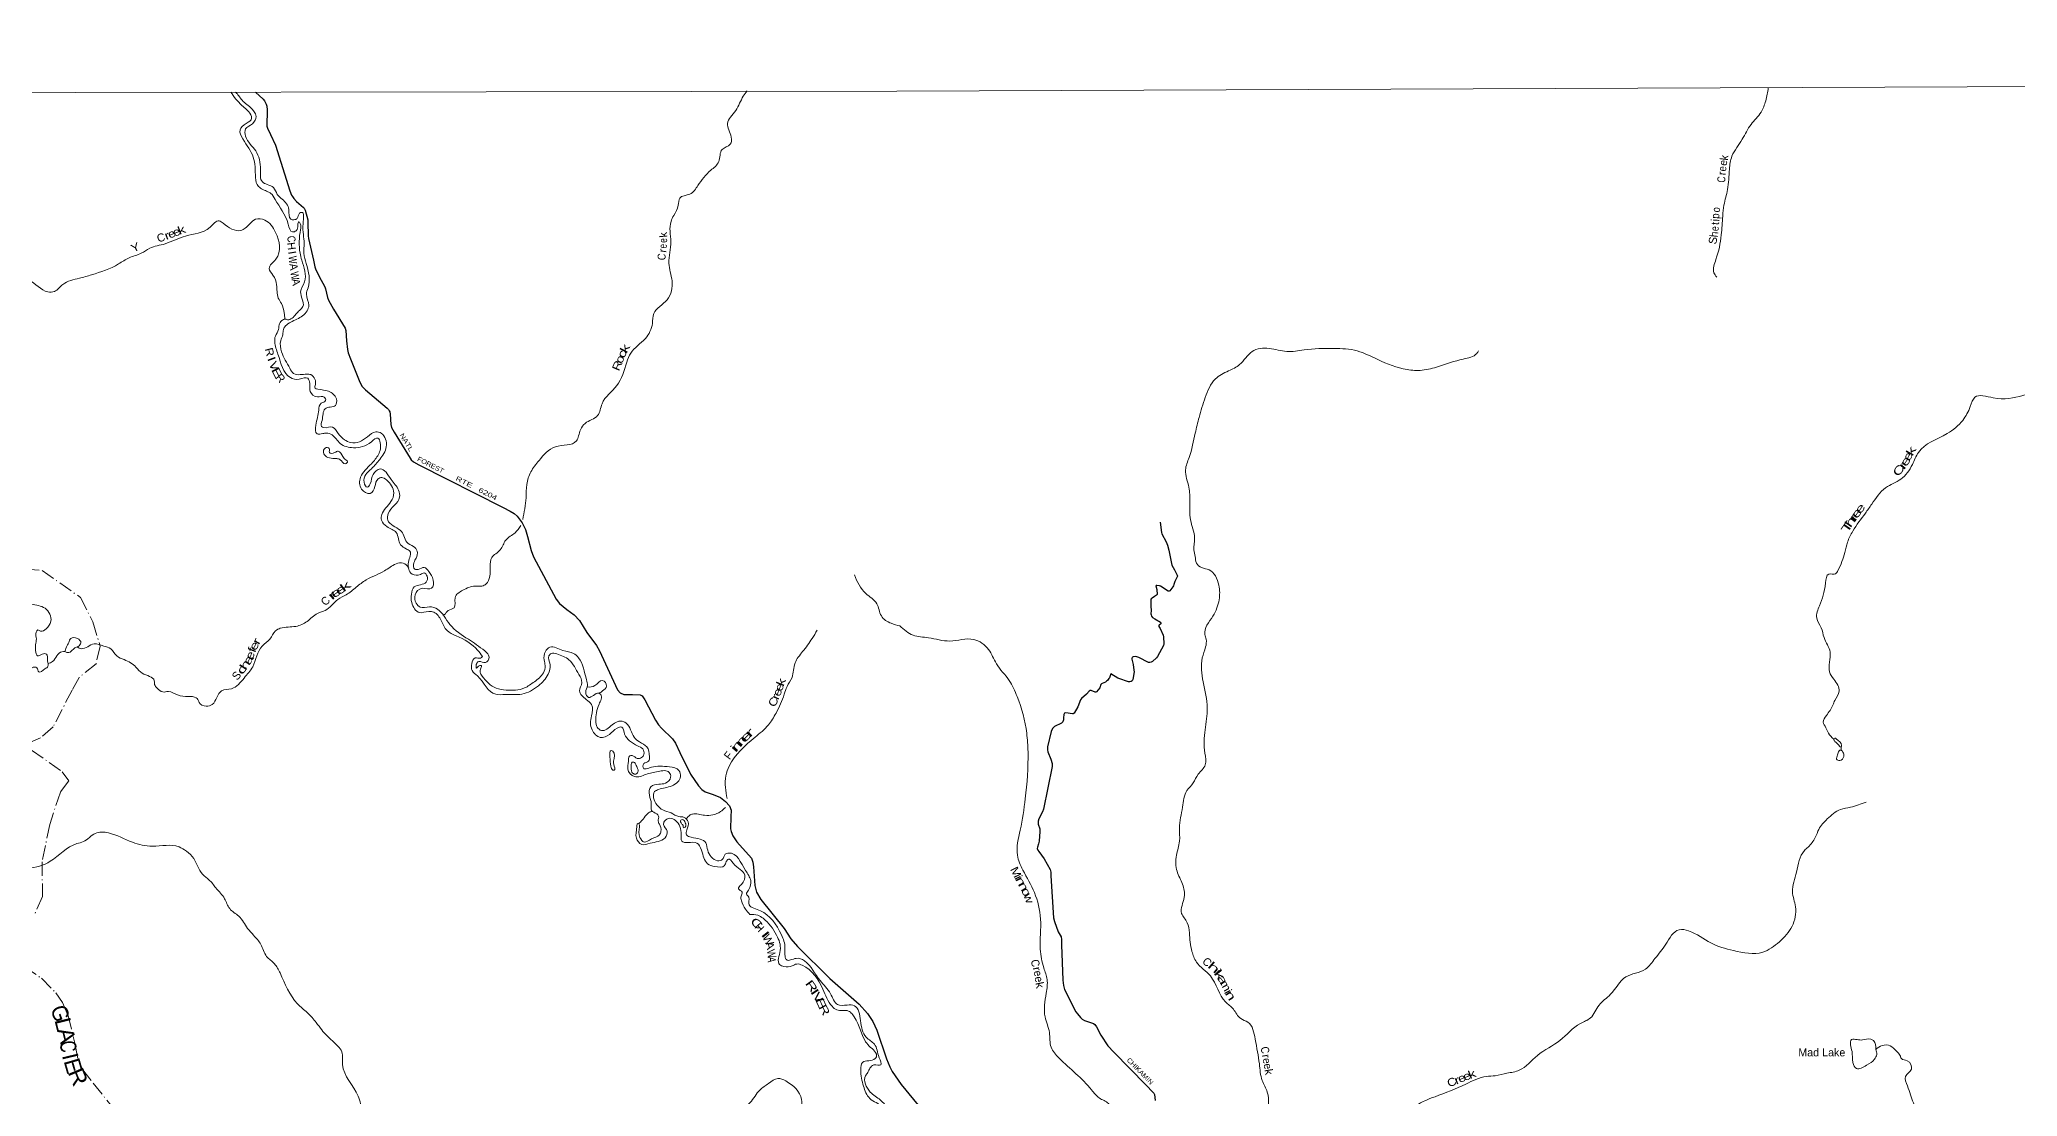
# Model space of a CAD drawing. Header units: feet. Extents: x -3 to 248627, y 0 to 184934.
# Drawn here: x 40191 to 89617, y 158527 to 184934 of the extents above; entities that cross this region are included whole.
import ezdxf
from ezdxf.enums import TextEntityAlignment as Align

# ---------------------------------------------------------------- set-up
doc = ezdxf.new("R2010")
doc.units = ezdxf.units.FT
doc.header["$LTSCALE"] = 70
doc.linetypes.add('DOT_DASHED', pattern=[7.7, 5, -1.2, 0.3, -1.2])
for name, color, linetype, lineweight in [('29', 7, 'Continuous', 25), ('30', 7, 'Continuous', 35), ('39', 7, 'Continuous', 13), ('4', 7, 'Continuous', 13), ('44', 7, 'DOT_DASHED', 13)]:
    doc.layers.add(name, color=color, linetype=linetype, lineweight=lineweight)
doc.layers.add('41', color=7, linetype='Continuous')

msp = doc.modelspace()

# ---------------------------------------------------------------- linework, layer by layer
at = {"layer": '29'}
for points in [[(45587.93, 183623.47), (45778.26, 183446.9), (45813.76, 183401.06), (45856.22, 183316.42), (45869.67, 183269.35), (45881.27, 183178.4), (45872.35, 182766.29), (45886.19, 182716.09), (45961.3, 182559.83), (46083.16, 182295.34), (46444.93, 181154.1), (46488, 181049.97), (46509.51, 181012.31), (46544.46, 180961.2), (46608.86, 180889.92), (46786.09, 180740.41), (46802.55, 180721.77), (46826.74, 180673.35), (46891.27, 180428.54), (46898.62, 180367.31), (46899.34, 180029.05), (46909.2, 179959.31), (47038.79, 179423.51), (47071.4, 179252.94), (47088.23, 179206.76), (47181.61, 179012.43), (47317.47, 178752.07), (47340.24, 178702.8), (47385.25, 178487.2), (47412.83, 178420.34), (47535.32, 178196.78), (47826.85, 177719.55), (47845.18, 177662.26), (47864.83, 177405.09), (47886.24, 177188.14), (47899.44, 177107.54), (47959.81, 176957.49), (48191.87, 176372.15), (48251.63, 176268.21), (48275.82, 176238.61), (48333.27, 176186.21), (48877.06, 175723.69), (48910.29, 175689.82), (48929.11, 175657.54), (48942.55, 175630.64), (48952.12, 175573.46), (48969.76, 175318.29), (48988.26, 175244.6), (49049.09, 175127.88), (49447.98, 174473.87), (49478.14, 174435.39), (49534.01, 174385.09), (49671.25, 174308.1), (51777.52, 173241.72)], [(51777.52, 173241.72), (51950.19, 173154.3), (52047.67, 173088.44), (52128.32, 173023.87), (52252.56, 172854.91), (52338.02, 172690.29), (52384.91, 172516.13), (52473.25, 172166.98), (52531.58, 172009.68), (53101.53, 170949.76), (53186.75, 170841.28), (53365.96, 170695.8), (53553.12, 170558.43), (53682.22, 170419.8), (53870.41, 170118.43), (54106.99, 169795.68), (54185.8, 169660.33), (54636.67, 168684.55), (54698.44, 168614.71), (54789.62, 168573.06), (55010.02, 168566.58), (55196.37, 168557.85), (55246.87, 168534), (55313.3, 168440.08), (55580.95, 167929.37), (55660.89, 167810.34), (55736.49, 167725.43), (56005, 167466), (56083.41, 167349.97), (56193.04, 167119.58), (56458.85, 166582.73), (56660.97, 166285.02), (56741.63, 166193.55), (56822.21, 166141.04), (57023, 166068.09), (57209.41, 165994.48), (57332.58, 165895.39), (57435.24, 165784.65), (57470.15, 165681.28), (57467.21, 165512.4), (57455.08, 165212.79), (57472.87, 165144.39), (57514.28, 165038.33), (57613.41, 164884.24), (57978.56, 164476.75), (58015.93, 164383.08), (58029.97, 164266.04), (58066.97, 163799.94), (58110.12, 163627.37), (58217.41, 163451.23), (58800.93, 162723.65), (58960.81, 162465.46), (59128.29, 162273.67), (59936.63, 161473.3), (60675.86, 160833.26), (60883.66, 160599.54), (61016.2, 160398.95), (61116.65, 160185.08), (61353.58, 159463.09), (61435.59, 159269.08), (61494.74, 159150.71), (61721.12, 158823.48)], [(68197.5, 172876.4), (68225.21, 172615.64), (68236.93, 172580.87), (68346.75, 172383.84), (68380.55, 172304.06), (68412.44, 172176.76), (68473.82, 171839), (68488.73, 171800.25), (68555.68, 171688.22), (68621.87, 171552.51), (68625.49, 171527.38), (68621.87, 171508.1), (68557.01, 171392.68), (68537.53, 171321.67)], [(68537.53, 171321.67), (68526.68, 171282.11), (68513.69, 171258.97), (68431.86, 171163.21), (68416.11, 171153.46), (68406.89, 171152.1), (68394.41, 171153.49), (68198.84, 171274.24), (68175.81, 171284.15), (68108.69, 171296.45), (68093.43, 171295.06), (68087.6, 171288.18), (68107.44, 171195.7), (68115.17, 171071.05), (68111.46, 171059.11), (68103.15, 171051.48), (68050.89, 171018.79), (67990.8, 170977.92), (67970.55, 170956.47), (67963.06, 170934.9), (67960.12, 170779.55), (67967.89, 170668.98), (67963.06, 170583.76), (67965.63, 170558.41), (67978.32, 170526.86), (68006.06, 170497.71), (68057.64, 170463.91), (68204.4, 170376.28), (68212.72, 170366.56), (68219.8, 170355.33), (68221.04, 170348.52), (68214.11, 170338.8), (68166.95, 170305.49), (68159.51, 170293.02), (68162.79, 170270.8), (68193.42, 170216.62), (68267.23, 170053.77), (68276.52, 170011.96), (68282.07, 169835.69), (68274.66, 169796.43), (68125.34, 169522.72), (68103.53, 169488.85), (68001.9, 169394.34), (67971.38, 169377.68), (67934.84, 169368.24), (67906.2, 169372.13), (67660.44, 169494.92), (67614.93, 169510.92), (67576.09, 169516.47), (67522.13, 169509), (67502.58, 169498.43), (67491.49, 169487.33), (67487.33, 169474.83), (67489.92, 169452.71), (67521.69, 169318.01), (67539.42, 169179.29), (67542.81, 169136.19), (67513.68, 168943.27), (67506.77, 168930), (67492.88, 168907.19), (67467.91, 168890.53), (67436.01, 168884.98), (67404.41, 168887.79), (67157.98, 168966.22), (67133.65, 168978.66), (66959.76, 169086.86), (66925.45, 168988.35), (66914.5, 168967.56), (66875.67, 168922.45), (66856.25, 168899.55), (66828.96, 168879.8), (66745.3, 168847.5), (66725.88, 168834.32), (66714.54, 168819.49), (66686.28, 168737.07), (66603.82, 168639.32), (66589.95, 168630.3), (66578.86, 168628.22), (66571.74, 168628.52), (66472.06, 168671.94), (66462.35, 168672.63), (66445.53, 168670.74), (66417.97, 168655.97), (66351.07, 168574.25), (66226.51, 168465.7), (66204.37, 168439.46), (66133.82, 168262.65), (66043.48, 168102.2), (66024.06, 168088.32), (66005.09, 168083.74), (65832.72, 168111.9), (65804.92, 168102.2), (65784.51, 168073.7), (65781.81, 167988.34)], [(65781.81, 167988.34), (65780.19, 167936.99), (65757.76, 167888.47), (65725.86, 167852.56), (65553.23, 167766.13), (65524.75, 167744.13), (65505.33, 167721.92), (65472.76, 167645.51), (65377.73, 167265.3), (65374.96, 167226.44), (65377.48, 167189.15), (65388.83, 167140.39), (65465.17, 166957.94), (65497.01, 166846.15), (65496.81, 166766.95), (65280.65, 165703.92), (65257.64, 165639.13), (65165.01, 165464.23), (65144.72, 165404.13), (65141.95, 165370.82), (65146.66, 165331.54), (65183.56, 165212.6), (65186.33, 165142.56), (65169.69, 164901.71), (65151.55, 164838.99), (65125.31, 164754.6), (65122.53, 164721.29), (65139.18, 164678.27), (65161.12, 164643.97), (65295.04, 164461.02), (65444.81, 164195.63), (65460.96, 164134.21), (65460.48, 164034.79), (65527.53, 162987.82), (65552.11, 162896.89), (65641.76, 162643.57), (65717.65, 162514.89), (65727.26, 162449.32), (65727.21, 162311.84), (65759.29, 161435.29), (65779.96, 161294.6), (65806.86, 161196.05), (66090.65, 160642.29), (66124.28, 160594.91), (66207.16, 160496.56), (66248.76, 160459.09), (66300.34, 160428.03), (66528.93, 160345.28), (66558.74, 160321.46), (66601.06, 160268.94), (66708.51, 160056.07), (66886.35, 159792.69), (67034.36, 159633.86), (67835.47, 158817.2)], [(61721.12, 158823.48), (62341.09, 158078.17)], [(67835.47, 158817.2), (68020.52, 158628.57), (68037.98, 158606.25), (68049.07, 158575.72), (68072.19, 158425.51)]]:
    msp.add_lwpolyline(points, dxfattribs=at)
at = {"layer": '39'}
msp.add_line((85210.14, 167174.05), (85209.03, 167250.22), dxfattribs=at)
for points in [[(44968.07, 183620.84), (45245.49, 183290.44), (45466.88, 183056.04), (45490.9, 182969.23), (45353.48, 182840.27), (45199.84, 182677.03), (45271.98, 182450.91), (45531.23, 181994.47), (45579.13, 181754.26), (45660.81, 181265.78), (45898.55, 181132.26), (45973.09, 181091.8), (46077.66, 180940.3), (46405.14, 180318.29), (46509.63, 180126.43), (46602.48, 180158.59), (46646.32, 180305.91), (46668.37, 180380.92), (46703.65, 180341.21), (46712.48, 180182.36), (46700.14, 179597.44), (46742.14, 179423.83), (46811.6, 178880.88), (46714.26, 178628.77), (46754.22, 178449.11), (46771.99, 178263.42), (46685.06, 178166.68), (46598.12, 178071.96), (46386.05, 177935.03), (46327.59, 177951.25), (46246.82, 177911.01), (46176, 177804.15), (46161.65, 177693.18), (46082.64, 177525.79), (46068.22, 177382.53), (46148.25, 177069.63), (46457.66, 176488), (46679.45, 176447.33), (46895.32, 176471.25), (46941.44, 176340.01), (46955.14, 176138.19), (47132.36, 176004.75), (47305.82, 176002.49), (47337.91, 175911.63), (47230.88, 175851.24), (47165.97, 175677.78), (47096.6, 175298.49), (47124.38, 175080.51), (47269.62, 175088.38), (47354.36, 175098.35), (47499.5, 175057.78), (47702.78, 174843.59), (48033.35, 174734.15), (48483.47, 174886.89), (48647.03, 174975.45), (48705.29, 174860.34), (48658.28, 174567.8), (48484.33, 174335.97), (48211.32, 173997.32), (48236.93, 173700.64), (48452.53, 173595.4), (48569.87, 173762.73), (48648.94, 173956.35), (48739.78, 173990.53), (48860.67, 173929.82), (49043.55, 173608.69), (48970.48, 173388.83), (48741.88, 173066.27), (48737.56, 172927.03), (48868.33, 172765.41), (49106.02, 172613.72), (49212.29, 172310.87), (49355.29, 172209.77), (49443.92, 172151.12), (49409.06, 171876.72), (49501.22, 171579.94), (49708.96, 171571.58), (49797.79, 171607.77), (49874.26, 171524.93), (49853.78, 171375.62), (49555.01, 171259), (49482.02, 171075.46), (49491.66, 170865.57), (49682.76, 170617.09), (49916.8, 170647.03), (50041.82, 170626.67), (50226.95, 170418.56), (50373.67, 170168.12), (50603.34, 170036.62), (51137.11, 169678.68), (51257.8, 169519.09)], [(46546.56, 180427.06), (46465.92, 180445.34), (46420.03, 180685.55), (46257.19, 180944.08), (46132.38, 181065.34), (46037.94, 181234.98), (45878.75, 181311.89), (45757.87, 181380.67), (45710.09, 181679.41), (45592.07, 182151.79), (45338.68, 182517.41), (45341.09, 182703.06), (45510.79, 182831.98), (45599.92, 183013.48), (45465.23, 183233.63), (45229.68, 183445.85), (45149.23, 183556.96), (45082.75, 183620.84)], [(56639.66, 181290.74), (56963.17, 181667.66), (57163.31, 181883.31), (57248.66, 182187.91), (57450.63, 182316.78), (57473.19, 182494.34), (57381.12, 182837.53), (57587.54, 183160.12), (57775.87, 183519.07), (57871.44, 183650.03)], [(83390.54, 183729.22), (83325.19, 183402.71), (83209.24, 183116.55), (82960.17, 182814.54), (82739.07, 182441.87), (82483.52, 182018.85), (82417.83, 181692.24), (82373.69, 181186.06), (82283.6, 180798.98), (82252.37, 180524.74), (82216.41, 180050.81), (82083.18, 179441.96), (82033.61, 179109.26), (82103.78, 178998.17)], [(56639.66, 181290.74), (56441.53, 181073.08), (56187.17, 180972.53), (56152.51, 180792.98), (56037.01, 180538.87), (55972.14, 180387.61), (55945.41, 180143.46), (55969.08, 179885.12), (55915.51, 179346.39), (55995.27, 178902.31), (55875.28, 178432.28), (55539.73, 178087.67), (55504.92, 177839.5), (55328.65, 177462.37), (54962.81, 177099.64), (54863.5, 176871.75), (54616.2, 176286.87), (54246.13, 175835.35), (54136.59, 175538.85), (53821.53, 175343.55), (53708.24, 175186.3), (53604.79, 174903.92), (53080.05, 174757.34), (52671.89, 174416.87), (52467.58, 174132.61), (52368.09, 173819.96), (52347.22, 173482.98), (52266.15, 172942.98)], [(37118.36, 175344.78), (37126.82, 175534.46), (37204.36, 175960.15), (37144.4, 176222.58), (37128.82, 176488.98), (37353.08, 176668.27), (37534.85, 176781.03), (37609.63, 176849.53), (37815.97, 177137.82), (37967.54, 177278.87), (37976.05, 177492.77), (37972.49, 177718.79), (38019.22, 177880.17), (37953.02, 178051.79), (37913.2, 178304.1), (37806.56, 178429.37), (37943.97, 178550.26), (38125.65, 178618.62), (38307.17, 178610.29), (38446.35, 178612.11), (38708.14, 178407.92), (38834.9, 178260.43), (39099.19, 178288.31), (39335.6, 178487.77), (39463.26, 178766.07), (39663.31, 178941.36), (39923.47, 178918.8), (40394.85, 178631.58), (40560.27, 178641.44), (40774.45, 178816.7), (41186.24, 178969.49), (41488.98, 179055.85), (42167.27, 179327.33), (42427.8, 179482.35), (42730.59, 179594.93), (42944.65, 179717.73), (43326.11, 179830.21), (43840.86, 180025.23), (44450.47, 180244.34), (44680.74, 180401.43), (44777.44, 180344.79), (45216.78, 180162.55), (45436.96, 180319.64), (45588.51, 180446.57), (45816.39, 180424.05), (46090.06, 180116.93), (46094.71, 179444.92), (45930.86, 179217.11), (46023.28, 179045.45), (46115.57, 178809.21), (46157.23, 178472.14), (46235.61, 178338.84), (46303.71, 178106.68), (46319.48, 177949.27)], [(52555.47, 168889.67), (52307.04, 168732.61), (51853.09, 168678.76), (51599.05, 168729.57), (51248.71, 169030.74), (51200.5, 169121.62), (51220.89, 169230.57), (51231.1, 169291.09), (51188.76, 169295.19), (51105.91, 169226.69), (51104.09, 169317.5), (51166.77, 169394.1), (51336.15, 169367.63), (51423.17, 169502.71), (51316.59, 169658.25), (50907.73, 169949.42), (50444.59, 170321.39), (50136.77, 170699.19), (49933.18, 170760.02), (49703.21, 170750.25), (49602.58, 170855.33), (49572.74, 171057.17), (49752.61, 171222.4), (49988.6, 171224.08), (50029.38, 171429.86), (49916.87, 171645.95), (49802.11, 171747.01), (49650.72, 171694.76), (49566.02, 171700.93), (49544.17, 171862.4), (49600.89, 171979.37), (49625.45, 172148.85), (49536.94, 172266.02), (49367.74, 172373.21), (49295.46, 172536.77), (49202.96, 172672.11), (48892.86, 172922.78), (48903.3, 173092.28), (49188.55, 173497.5), (49162.7, 173675.12), (48973.66, 173945.8), (48701.9, 174204.49), (48524.12, 174069.53), (48453.02, 173831.5), (48382.25, 173748.87), (48299.81, 173872.08), (48482.05, 174210.85), (48694.33, 174444.65), (48854.34, 174761.25), (48729.98, 175096.42), (48594.92, 175132.93), (48386.9, 175008.11), (47967.05, 174863.4), (47809.88, 174936.27), (47652.87, 175093.89), (47514.03, 175251.49), (47294.14, 175237.67), (47239.74, 175266), (47250.14, 175415.32), (47274.69, 175580.77), (47325.38, 175709.85), (47583.74, 175792.22), (47608.28, 175953.63), (47411.01, 176145.62), (47142.85, 176200.48), (47080.38, 176226.81), (47082.58, 176315.6), (47072.78, 176448.8), (46966.11, 176561.96), (46873.35, 176572.18), (46705.91, 176562.32), (46538.55, 176586.77), (46444.02, 176720.1), (46239.14, 177130.04), (46217.54, 177410.58), (46268.29, 177565.89), (46286.7, 177690.99), (46337.31, 177777.69), (46622.07, 177946.8), (46874.63, 178154.31), (46919.3, 178295.51), (46857.35, 178572.06), (46900.03, 178727.39), (46856.93, 179336.89), (46794.95, 179597.31), (46803.53, 179843.49), (46774.23, 180336.79), (46736.56, 180616.49), (46690.12, 180594.36), (46627.33, 180465.29), (46546.56, 180427.06)], [(92496.27, 178927.11), (92082.87, 178645.59), (91904.45, 178365.61), (91752.35, 178117.85), (91606.92, 178045.55), (91489.76, 177985.3), (91412.65, 177846.29), (91395.84, 177654.71), (91421.35, 177459), (91482.87, 177182.53), (91292.34, 176900.57), (91072.05, 176753.8), (90702.3, 176534.75), (90389.04, 176325.67), (89754.93, 176042.65), (89012.75, 175983.76), (88553.09, 175996.86), (88437.34, 175765.16), (88250.61, 175418.64), (87860.31, 175090.71), (87142.87, 174620.29), (86990.57, 174316.05), (86702.97, 173951.6), (86323.13, 173732.57), (85974.89, 173325.89), (85817.66, 173100.44)], [(69164.65, 150441.05), (69235.92, 150638.56), (69379.68, 150809.69), (69623.84, 150863.62), (69860.13, 150974.04), (70049.88, 151038.17), (70155.46, 151243.68), (70342.55, 151693.07), (70565.35, 151974.97), (70810.07, 152188.24), (70816.56, 152313.28), (70746.72, 152515.14), (70784.61, 152964.85), (70876.07, 153170.39), (70820.81, 153503.32), (70923.16, 153936.76), (71031.33, 154303.62), (71049, 154735.23), (71066.31, 155068), (71032.66, 155243.55), (71110.49, 155582.25), (71044.89, 155846.62), (70963.3, 156712.11), (70907.08, 157345.58), (70871.1, 157997.16), (70871.35, 158634.54), (70743.35, 158925.27), (70672.25, 159340.93), (70567.59, 159958.37), (70385.63, 160384.36), (70206.5, 160473.5), (70023.86, 160707.88), (69828.93, 160887.82), (69450.17, 161536.11), (69100.59, 161885.82), (68988.63, 162152.32), (68923.74, 162612.34), (68872.23, 162868.62), (68729.91, 163100.88), (68793.84, 163502.13), (68752.66, 163828.98), (68616.71, 164152.01), (68602, 164551.41), (68677.86, 164904.22), (68675.01, 165235.02), (68753.48, 165755.25), (68863.84, 166170.51), (69019.76, 166359.77), (69141.5, 166575.33), (69321.78, 166808.91), (69310.73, 167101.41), (69314.84, 167690.37), (69371.19, 168226.78), (69268.69, 168884.55), (69246.63, 169483.66), (69330.27, 169757.79), (69343.06, 169951.4), (69311.21, 170066.44), (69510.46, 170529.92), (69667.16, 170939.04), (69660.39, 171302.12), (69415.77, 171683.87), (69230.47, 171738.74), (69099.83, 171853.99), (69068.16, 172019.46), (69036.48, 172180.89), (69053.66, 172477.36), (68952.47, 172935.44), (68935.94, 173389.31), (68911.01, 173748.4), (68827.87, 174180.22), (68917.69, 174492.67), (69071.08, 175101.48), (69165.23, 175494.59), (69320.24, 175992.46), (69573.91, 176453.81), (69903.28, 176656.81), (70180.05, 176811.51), (70491.72, 177139.61), (70919.44, 177217.34), (71356.69, 177139.74), (71790.32, 177179.13), (72530.41, 177217.86), (73120.94, 177154.04), (73630.28, 176939.12), (74363.29, 176687.41), (74740.28, 176672.47), (75147.88, 176762.35), (75765.51, 176950.6), (76108.78, 177093.06), (76149.33, 177155.5)], [(47608.08, 174466.02), (47308.86, 174559.6), (47288.93, 174674.65), (47379.84, 174741.12), (47428.19, 174714.82), (47434.03, 174613.91), (47565.14, 174613.73), (47651.95, 174649.93), (47770.67, 174514.55), (47845.13, 174431.71), (47889.41, 174387.25), (47828.79, 174336.89), (47703.94, 174435.94), (47615.25, 174464.32), (47608.08, 174466.02)], [(85817.66, 173100.44), (85502.71, 172651.22), (85370.67, 172377.19), (85305.23, 172119.15), (85128.19, 171661.67), (85073.49, 171587.16), (84904.09, 171577.45), (84822.65, 171355.75), (84669.41, 170787.28), (84599.76, 170480.85), (84711.81, 170238.56), (84783.51, 169992.32), (84935.45, 169626.91), (84921.59, 169134.78), (85027.81, 168953.02), (85163.84, 168652.18), (85054.14, 168420.47), (85005.34, 168305.6), (84843.1, 168043.74), (84765.91, 167880.53), (84829.92, 167739.2), (84893.97, 167605.93), (85024.48, 167454.37)], [(52215.41, 172789.97), (52073.09, 172611.58), (51840.74, 172424.23), (51705.1, 172186.29), (51490.88, 171988.82), (51452.1, 171768.91), (51348.32, 171331.15), (51245.34, 171278.82), (51073.89, 171277.05), (50767.08, 171174.56), (50575.07, 170987.15), (50550.35, 170738.97), (50402.96, 170668.55), (50305.93, 170567.78), (50271.37, 170552.72)], [(41129.42, 169755.1), (41233.48, 169714.77), (41554.45, 169835.4), (41794.36, 169780.58), (41969.7, 169709.7), (42122.62, 169531.9), (42305.98, 169440.84), (42600.08, 169252.75), (42757.09, 169101.18), (43057.24, 168913.08), (43065.11, 168818.22), (43133.49, 168725.29), (43268.44, 168632.28), (43409.67, 168646.2), (43635.39, 168559.11), (43911.65, 168522.4), (44103.2, 168487.83), (44149.5, 168445.38), (44177.59, 168372.69), (44354.9, 168279.62), (44506.26, 168321.78), (44740.95, 168660.48), (44985.12, 168714.63), (45302.35, 168980.56), (45516.75, 169264.8), (45753.83, 169781.08), (45947.83, 169956.38), (46089.45, 170160), (46206.57, 170224.41), (46595.96, 170272.3), (46874.57, 170395.01), (47139.22, 170596.44), (47328.98, 170670.84), (47646.23, 170944.85), (47854.23, 171063.62), (48104.73, 171248.92), (48351.2, 171434.24), (48811.56, 171659.61), (49098.34, 171832.76), (49275.88, 171852.69), (49421.42, 171744.88)], [(60552.58, 171556.37), (60836.01, 171091.82), (61111.82, 170839.18), (61226.15, 170532.28), (61471.85, 170348.3), (61690.1, 170283.62)], [(38680.98, 169266.32), (38533.66, 169228.18), (38374.11, 169133.56), (37938.63, 169229.02), (37825.78, 169279.62), (37751.42, 169408.88), (37642.73, 169520.03), (37675.38, 169699.58), (37819, 169895.13), (37843.47, 170020.21), (37954.88, 170250.11), (38179.04, 170376.93), (38352.5, 170372.65), (38469.56, 170408.81), (38493.84, 170443.09), (38526.26, 170515.69), (38724.13, 170610.26), (38857.64, 170793.71), (39140.28, 170914.4), (39606.16, 170887.51), (39830.03, 170877.11), (39985.24, 170828.46), (40329.94, 170723.03), (40474.48, 170397.93), (40355.09, 170210.42), (40215.79, 170154.11), (40149.29, 170182.46), (40104.8, 170126.02), (40110.49, 169956.49), (40090.02, 169813.24), (40091.73, 169665.92), (40139.87, 169534.69), (40254.93, 169578.92), (40363.85, 169578.77), (40391.74, 169411.23), (40399.52, 169269.96), (40322.74, 169207.51), (40169.29, 169137.09), (40121.09, 169236.04), (40000.07, 169238.23), (39911.19, 169173.78), (39810.3, 169155.76), (39576.48, 169230.75), (39304.27, 169275.53), (39054.13, 169263.78), (38820.21, 169288.32), (38680.98, 169266.32)], [(59625.89, 170175.32), (59494.34, 169967.65), (59259.68, 169641.06), (59069.49, 169356.78), (58994.1, 168995.66), (58870.59, 168767.8), (58801.61, 168576.18), (58594.89, 168106.27), (58404.67, 167809.89), (58069.19, 167501.6), (57424.25, 166778.04), (57339.03, 166540.03), (57328.34, 166247.43), (57370.71, 165970.2)], [(61685.25, 170285.06), (62018.44, 170050.09), (62407.35, 169986.71), (62937.33, 169904.88), (63536.29, 169945.93), (63904.37, 169695.01), (64100.69, 169339.58), (64421.79, 168919.34), (64619.97, 168519.54), (64858.66, 167603.28), (64891.27, 167137.28), (64822.58, 165965.53), (64696.79, 165181.18), (64626, 164552.02), (64763.8, 164182.6), (65050.12, 163621.24), (65205.03, 162959.32), (65198.3, 162202.95), (65285.36, 161738.84), (65369, 161446.19), (65347.63, 161109.39), (65317.28, 160512.42), (65426.78, 160122.89), (65467.82, 159755.7), (65668.47, 159484.98), (66480.19, 158688.5), (66671.02, 158488.4), (66904.4, 158346.69), (66988.69, 158237.59), (67316.69, 158055.34), (68016.84, 157636.29), (68145.01, 157391.95), (68085.01, 156962.45), (68140.78, 156770.71), (68553.98, 156168.73), (68826.04, 155567.06), (69014.11, 155157.2), (69103.62, 154814.1), (69191.28, 154519.43), (69408.16, 154274.89), (69568.11, 153897.36), (69609.09, 153514.03), (69479.61, 152824.49), (69441.43, 152296.11), (69550.63, 152056.52)], [(40402.66, 169344.27), (40516.76, 169392.9), (40619.93, 169536.03), (40749.23, 169638.77), (40823.88, 169644.72)], [(40823.88, 169644.72), (40882.69, 169795.99), (40921.17, 169870.6), (40971.8, 169969.41), (41137.2, 169971.2), (41223.7, 169858.07), (41152.92, 169771.39), (41051.96, 169719.06), (40954.96, 169630.41), (40892.4, 169616.37), (40823.68, 169644.7)], [(51257.8, 169519.09), (51213.34, 169478.79), (51072.16, 169483.03), (50991.18, 169341.88), (51000.91, 169168.32), (51133.75, 169032.92), (51588.64, 168574.19), (51834.72, 168571.83), (52244.19, 168579.33), (52658.13, 168788.62), (52900.77, 169074.84), (52947.67, 169316.94), (52919.89, 169538.96), (52976.48, 169593.37), (53119.67, 169583.07), (53419.9, 169435.34), (53669.24, 169065.69), (53741.45, 168867.82), (53684.53, 168660.05), (53853.52, 168443.88), (53984.36, 168318.58), (53985.79, 168038.07), (53955.15, 167850.44), (53997.16, 167684.9), (54202.51, 167498.96), (54430.58, 167567.25), (54626.57, 167730.43), (54737.56, 167754.49), (54811.82, 167574.79), (54936.54, 167415.19), (55133.94, 167287.77), (55262.87, 167208.89), (55292.84, 167073.64), (55236.2, 166993), (55125.21, 166970.96), (55002.33, 167043.78), (54929.68, 167029.75), (54905.21, 166900.63), (54890.67, 166700.87), (55055.7, 166521.04), (55342.22, 166571.08), (55648.97, 166647.34), (55925.26, 166622.73), (55961.31, 166501.6), (55829.89, 166354.47), (55666.45, 166326.45), (55466.64, 166266.19), (55429.89, 166054.35), (55477.85, 165838.35), (55483.56, 165672.87), (55537.92, 165626.37), (55660.76, 165531.35), (55650.41, 165406.25), (55678.5, 165331.55), (55718.46, 165149.87), (55681.97, 165063.14), (55480.05, 164960.51), (55298.36, 164884.08), (55193.71, 164997.23), (55182.17, 165265.65), (55166.18, 165338.32), (55139.98, 165346.43), (55117.64, 165275.83), (55106.94, 164981.21), (55237.72, 164825.64), (55445.53, 164851.58), (55821, 164992.32), (55873.78, 165155.7), (55783.36, 165319.29), (55805.72, 165402), (55936.99, 165478.5), (56084.11, 165419.77), (56224.58, 165072.47), (56240.37, 164906.97), (56395.6, 164870.43), (56617.45, 164858.01), (56732.05, 164680.26), (56882.62, 164341.03), (57066.03, 164272.16), (57306.11, 164294.02), (57350.69, 164392.84), (57405.28, 164457.34), (57524.07, 164354.25), (57813.91, 164057.2), (57730.72, 163823.22), (57653.85, 163716.37), (57750.49, 163629.46), (57720.03, 163532.64), (57729.87, 163417.6), (57830.29, 163209.6), (57940.94, 163070.2)], [(61725.51, 157425.9), (61521.78, 157553.96), (61396.77, 157574.32), (61354.78, 157749.94), (61403.61, 157951.68), (61385.93, 158181.76), (61200.9, 158438.3), (60947.17, 158636.43), (60833.05, 159044.23), (60885.65, 159122.86), (60942.37, 159235.79), (61037.33, 159312.34), (61210.81, 159318.15), (61172.85, 159493.77), (61052.53, 159830.95), (60851.19, 160004.78), (60704.81, 160420.7), (60556.33, 160792.22), (60372.81, 160810.64), (60132.81, 160823.09), (59955.88, 161093.75), (59694.34, 161421.04), (59306.09, 161916), (59098.46, 161976.83), (58852.31, 161944.89), (58820.2, 162023.63), (58818.64, 162241.58), (58730.56, 162564.59), (58203.35, 163166.7), (58038.08, 163227.47), (57919.26, 163314.42), (57911.59, 163506.14), (57857.3, 163586.94), (57903.89, 163683.74), (57960.87, 163923.8), (57832.3, 164174.22), (57411.65, 164608.68), (57324.85, 164576.51), (57251.96, 164445.44), (57134.91, 164417.36), (56973.74, 164510.41), (56887.36, 164676.01), (56843.37, 164859.71), (56476.56, 165003.51), (56359.7, 165064.21), (56366, 165185.28), (56396.69, 165391.08), (56298.08, 165500.19), (56162.98, 165518.54), (55971.55, 165611.64), (55767.98, 165684.57), (55621, 165807.88), (55561.18, 166142.96), (55658.12, 166197.31), (55995.16, 166289.66), (56209.45, 166521.43), (56167.4, 166668.81), (55929.58, 166761.97), (55481.78, 166752.51), (55346.55, 166714.36), (55292.1, 166716.45), (55263.99, 166779.05), (55290.35, 166843.59), (55407.46, 166903.97), (55431.9, 167014.92), (55363.83, 167259.2), (55180.54, 167386.59), (55049.67, 167501.8), (54848.71, 167855.24), (54719.72, 167905.87), (54503.71, 167813.34), (54231.11, 167670.45), (54124.37, 167753.34), (54090.41, 167906.75), (54171.96, 168326.39), (54214.82, 168566.47), (54164.48, 168604.89), (54029.21, 168546.55), (53912.12, 168498.28), (53839.78, 168627.54), (53882.48, 168790.94), (53858.58, 168938.29), (53656.01, 169489.49), (53537.23, 169596.61), (53267.1, 169671.66), (52944.54, 169750.82), (52831.36, 169642), (52798.65, 169432.17), (52824.58, 169292.89), (52781.83, 169109.31), (52555.47, 168889.67)], [(53879.19, 168758.18), (54070.06, 168790.68), (54259.94, 168921.58), (54358.48, 168780.18), (54259.4, 168661.26), (54186.5, 168602.89)], [(54566, 166737.65), (54536.1, 166905.19), (54520.48, 167151.41), (54478.15, 167167.61), (54443.54, 167014.29), (54467.25, 166778.15), (54519.49, 166679.19), (54553.78, 166679.14), (54567.96, 166709.4), (54566, 166737.65)], [(85024.48, 167454.37), (85052.81, 167482.55), (85087, 167458.27), (85223.51, 167292.57), (85213.28, 167250.24), (85152.97, 167300.8), (85034.47, 167428.13), (85024.48, 167454.37)], [(85174.72, 167179.73), (85158.53, 167161.61), (85123.9, 167062.85), (85099.3, 166949.95), (85177.82, 166919.52), (85278.99, 167018.14), (85257.21, 167131.14), (85221.06, 167169.54), (85174.72, 167179.73)], [(55136.8, 166722.72), (55090.61, 166821.67), (55044.34, 166878.24), (54999.96, 166876.29), (54975.47, 166741.11), (55011.5, 166605.85), (55094.15, 166581.52), (55148.77, 166658.13), (55136.8, 166722.72)], [(55164.26, 165341.53), (55245.03, 165424.98), (55356.25, 165560.03), (55431.02, 165626.52), (55510.22, 165647.1)], [(57327.91, 165747.14), (57206.05, 165642.2), (56810.52, 165551.94), (56506.01, 165582.64), (56435.34, 165548.43), (56351, 165467.02)], [(70042.11, 151031.22), (70293.34, 150896.45), (70879.1, 151191.67), (71065.3, 151388.94), (71315.05, 151880.55), (71440.26, 152505.55), (71357.35, 153001.92), (71501.88, 153386.86), (71765.41, 153785.66), (72165.91, 154145.83), (72564.28, 154475.76), (72722.24, 154671.06), (72967.16, 154938.79), (73357.43, 155258.65), (73570.73, 155703.95), (73573.97, 156048.85), (73777.58, 156607.13), (73903.16, 156766.2), (74324.59, 157342.15), (74378.63, 157797.88), (74555.69, 158259.39), (74804.25, 158418.2), (75062.69, 158520.5), (75836.04, 158837.5), (76344.8, 159025.99), (76568.68, 159045.68), (76859.23, 159105.55), (77167.98, 159181.53), (77620.94, 159551.67), (78184.81, 159927.62), (78696.41, 160348.07), (78944.9, 160486.7), (79161.77, 160804.92), (79447.04, 161078.61), (79829.65, 161511.44), (80318.28, 161708.04), (80559.15, 161973.76), (80828.58, 162328.17), (81162.55, 162692.52), (81400.37, 162663.77), (81953.76, 162362.02), (82521.66, 162173.2), (83251.39, 162131.26), (83667.66, 162392.57), (83985.58, 162777.13), (84069.99, 163265.06), (83994.71, 163640.4), (84095.26, 164134.35), (84292.75, 164670.45), (84383.79, 164756.98), (84564.09, 164998.63), (84653.52, 165200.14), (84866.15, 165459.87), (85195.64, 165695.15), (85445.86, 165753.09), (85833.43, 165881.34)], [(39171.16, 164450.63), (39461.33, 164315.01), (39900.88, 164233.67), (40457.93, 164402.41), (41118.43, 164843.43), (41285.95, 164893.64), (41582.88, 165099.06), (41911.69, 165112.73), (42512.28, 164877.8), (43010.29, 164780.23), (43677.89, 164761.13), (43859.2, 164655.94), (44042.38, 164474.06), (44263.43, 164078.22), (44424.5, 163940.77), (44595.53, 163740.74), (44814.82, 163468), (44941.38, 163219.61), (45166.89, 163031.62), (45390.15, 162726.58), (45539.05, 162552.82), (45718.09, 162326.55), (45864.71, 162025.66), (46059.98, 161843.77), (46200.69, 161611.5), (46634.77, 160844.04), (46882.4, 160617.67), (47105.77, 160371.16), (47242.55, 160189.35), (47510.24, 159912.5), (47741.63, 159639.74), (47761.14, 159320.87), (48150.81, 158537.33), (48226.62, 158137.65), (48047.62, 157419.49), (47929.52, 156884.88), (48099.66, 156257.03), (48294.82, 156020.65), (49345.99, 155193.81), (49567.84, 155181.39), (50039.9, 155215.03), (50372.88, 155297.3), (50911.94, 155538.71), (51109.71, 155584.85), (51259.12, 155659.3), (51632.58, 155806.1), (51874.99, 155977.29), (52105.05, 156035.49), (52454.29, 156174.24), (53019.33, 156302.6), (53217.31, 156451.66), (53560.42, 156550.06), (53760.24, 156612.34), (53986.59, 156825.93), (54200.15, 156706.57), (54490.77, 156786.88), (54779.1, 156736.03), (55192.81, 156836.35), (55465.01, 156791.57), (55648.9, 156950.74), (56038.27, 156990.55), (56478.68, 157322.91), (57023.8, 157570.36), (57260.59, 157951.43), (57472.71, 158106.52), (57945.25, 158372.24), (58070.65, 158537.54), (58189.97, 158686.71), (58410.17, 158851.88), (58640.38, 158976.67), (58835.9, 158913.84), (59234.3, 158449.13), (59275.9, 158085.83), (59368.3, 157902.06), (59359.82, 157702.29), (59385.72, 157550.9), (59464.23, 157474.11), (59496.19, 157324.73), (59505.96, 157175.38), (59578.36, 157072.36), (59555.78, 156882.7), (59646.32, 156775.62), (59716.53, 156591.88), (59813.02, 156432.32), (59903.4, 156246.53), (59937.36, 156089.08), (60073.84, 155763.99), (60250.87, 155537.72), (60399.86, 155406.34), (60754.33, 155153.59), (61242.21, 155037.88)], [(56243.27, 165332.77), (56213.22, 165429.68), (56249.56, 165445.77), (56328.06, 165366.96), (56321.78, 165255.98), (56283.42, 165241.9), (56273.46, 165298.42), (56243.27, 165332.77)], [(57940.94, 163070.2), (58140.59, 163053.78), (58269.53, 162978.93), (58609.52, 162552.65), (58699.5, 162175.16), (58684.64, 161822.02), (58791.45, 161775.46), (58995.2, 161789.3), (59112.28, 161835.55), (59251.39, 161803.07), (59766.51, 161207.03), (59993.54, 160778.89), (60112.36, 160687.91), (60404.77, 160659.25), (60493.37, 160588.49), (60810.7, 159932.19), (60925.36, 159784.71), (61102.3, 159516.07), (61073.97, 159471.71), (60755.08, 159377.31), (60710.34, 159203.82), (60782.07, 158779.94), (60938.76, 158475), (61244.9, 158256.62), (61299.08, 158121.34), (61276.38, 157877.19), (61249.75, 157683.49), (61376.46, 157507.75), (61479.27, 157479.35), (61563.92, 157446.95), (61726.03, 157333.4)], [(86077.55, 159700.62), (86017.84, 159920.61), (85951.44, 159959.08), (85743.7, 159939.36), (85610.65, 159945.7), (85473.55, 159946), (85444.86, 159816.97), (85482.59, 159653.51), (85505.78, 159373.09), (85593.98, 159227.68), (85848.3, 159305.78), (86046.43, 159456.63), (86099.29, 159577.54), (86078.11, 159700.97)], [(86077.55, 159700.62), (86235.16, 159799.11), (86438.77, 159790.6), (86591.54, 159659.16), (86681.9, 159556.09), (86717.9, 159473.32), (86862.88, 159420.56), (86966.97, 159208.54), (86823.17, 159027.32), (86866.68, 158791.23), (87018.4, 158365.31), (87092.42, 158203.79), (87151.62, 157840.59), (87367.76, 157388.3), (87550.72, 157242.68), (87583.98, 156960.22), (87617.81, 156833.07), (87835.29, 156755.95), (87909.62, 156681.16), (87965.45, 156505.56), (88063.75, 156368.18), (88466.36, 156187.79), (88732.45, 156173.09), (88904, 156221.12), (89277.97, 155927.84), (89497.61, 155891.05), (89851.57, 155638.15), (90125.17, 155468.12), (90404.87, 155312.2), (90660.06, 155067.58), (90899.4, 154901.66), (91321.45, 154521.54), (91358.84, 154263.28), (91378.18, 154033.29), (91681.75, 153784.54), (91731.57, 153621.05), (91787.52, 153479.73), (91805.18, 153344.55), (91816.66, 153171.06), (91898.6, 152965.15), (92161.54, 152633.78), (92275.77, 152437.88), (92453.14, 152421.36), (92523.45, 152348.59), (92608.94, 152348.46)]]:
    msp.add_spline(points, degree=3, dxfattribs=at)
at = {"layer": '4'}
msp.add_lwpolyline([(0, 183577.08), (30826.42, 183598.29), (61611.62, 183645.77), (92479.02, 183767.9), (123305.1, 183916.31), (154130.93, 184107.12), (184956.47, 184340.33), (215781.67, 184615.95), (246606.46, 184933.96), (248626.55, 1367.98), (217549.25, 1047.36), (186473.05, 772.71), (155393.5, 534.37), (124315.15, 341.99), (93236.57, 192.37), (62157.81, 85.49), (31078.95, 21.37), (0, -0.01)], close=True, dxfattribs=at)
msp.add_lwpolyline([(0, 183577.08), (30826.42, 183598.29), (61611.62, 183645.77), (92479.02, 183767.9), (123305.1, 183916.31), (154130.93, 184107.12), (184956.47, 184340.33), (215781.67, 184615.95), (246606.46, 184933.96), (248626.55, 1367.98), (217549.25, 1047.36), (186473.05, 772.71), (155393.5, 534.37), (124315.15, 341.99), (93236.57, 192.37), (62157.81, 85.49), (31078.95, 21.37), (0, -0.01)], close=True, dxfattribs=at)
at = {"layer": '44'}
for points in [[(39297.75, 171752.84), (40253.03, 171668.42), (41211.88, 170995.19), (41522.67, 170382.37), (41702.99, 169777.46), (41601.51, 169338.62), (41184.48, 168994.75), (41003.17, 168676.75), (40530.81, 167760.57), (40210.66, 167483.85), (39882.23, 167340.74)], [(39991.48, 167182.42), (40756.88, 166637.98), (40924.98, 166413.05), (40710.04, 166128.34), (40444.03, 165321.44), (40253.63, 164385.35), (40265.33, 163525.12), (40075.49, 163098.51)], [(39813.12, 161765.44), (40237.89, 161478.75), (40595.24, 161116.66), (40760.34, 160875.73), (40901.86, 160545.59), (41073.68, 159861.3), (41140.94, 159505.24), (41221.34, 159301.41), (41264.22, 159202.18), (41531.35, 158856.44), (42086.15, 158169.29), (42779.54, 157194.46), (42883.08, 157088.78), (43448.08, 156603.75), (43676.42, 156294.92), (43834.62, 155982.84), (44086.22, 155123.44), (44249.9, 154698.04), (44539.67, 154110.21), (44816.69, 153409.57), (44942.52, 153013.28)]]:
    msp.add_lwpolyline(points, dxfattribs=at)

# ---------------------------------------------------------------- texts
at = {"layer": '30'}
for s, rotation, width, p in [('NATL', 301.38, 1.2, (49310.55, 174839.58)), ('FOREST', 333.147, 1.1, (49936.33, 174252.35)), ('RTE   6204', 333.147, 1.4, (51081.92, 173672.36)), ('CHIKAMIN', 314.449, 1.1, (67650.84, 159115.09))]:
    msp.add_text(s, height=120, rotation=rotation, dxfattribs=dict(at, width=width)).set_placement(p, align=Align.CENTER)
at = {"layer": '41'}
for s, rotation, p in [('k', 82.98, (82388.8, 181970.46)), ('r', 85.53, (82329.06, 181583.14)), ('i', 86.082, (82163.91, 180415.03)), ('k', 95.234, (55874.77, 180063.68)), ('t', 86.082, (82160.37, 180333.17)), ('H', 277.99, (46387.14, 179759.69)), ('r', 82.154, (55857.75, 179646.79)), ('A', 279.333, (46500.69, 178858.39)), ('R', 310.942, (46136.24, 176408.38)), ('C', 44.365, (47402.91, 170837.13)), ('S', 50.512, (45188.23, 168978.42)), ('F', 52.926, (57482.84, 166988.29)), ('H', 313.154, (58105.23, 162681.17)), ('C', 315.046, (69297.07, 161816.48)), ('e', 281.972, (65067.4, 161432.75))]:
    msp.add_text(s, height=200, rotation=rotation, dxfattribs=at).set_placement(p, align=Align.CENTER)
for s, rotation, width, p in [('e', 79.797, 0.95, (82359.27, 181838.36)), ('C', 85.867, 0.8, (82317.27, 181431.36)), ('e', 84.554, 0.85, (82340.08, 181697.55)), ('p', 86.082, 0.9, (82165.41, 180518.17)), ('o', 84.093, 0.85, (82184.17, 180673.2)), ('C', 17.014, 1.05, (43253.82, 179891.76)), ('r', 20.733, 1.35, (43411.38, 179947.43)), ('e', 20.733, 1.2, (43523.34, 179990.4)), ('e', 20.767, 1.2, (43647.05, 180037.3)), ('k', 20.767, 1.4, (43773.68, 180085.32)), ('C', 276.99, 0.85, (46386.43, 179937.89)), ('e', 93.236, 0.8, (55872.85, 179917.63)), ('S', 80.426, 1.05, (82104.46, 179898.14)), ('h', 84.27, 0.95, (82134.92, 180057.41)), ('e', 86.21, 0.8, (82150.37, 180203.25)), ('Y', 23.987, 1.2, (42623, 179651.82)), ('I', 279.097, 1.1, (46404.74, 179594.47)), ('W', 273.515, 0.75, (46418.91, 179425.4)), ('C', 82.924, 0.85, (55834.61, 179492.4)), ('e', 87.955, 0.75, (55866.54, 179767.48)), ('A', 277.891, 0.95, (46443.47, 179241.21)), ('W', 278.141, 0.8, (46473.05, 179021.79)), ('R', 284.138, 1.1, (45842.45, 177102.36)), ('I', 290.533, 1.45, (45895.51, 176916.74)), ('o', 66.201, 1.3, (54780.06, 176907.06)), ('c', 67.377, 1.45, (54837.68, 177043.94)), ('k', 61.804, 1.6, (54907.58, 177170.54)), ('V', 291.472, 1.25, (45956.48, 176740.2)), ('E', 296.251, 1.55, (46036.57, 176562.34)), ('R', 67.142, 1.3, (54718.24, 176748.77)), ('e', 55.881, 1.6, (86899.82, 174343.09)), ('e', 62.163, 1.4, (86966.95, 174477.62)), ('k', 60.898, 1.65, (87045.21, 174604.37)), ('C', 53.156, 1.5, (86727.05, 174112.16)), ('r', 53.156, 1.9, (86830.94, 174235.35)), ('r', 54.966, 1.85, (85604.11, 172944.51)), ('e', 54.966, 1.65, (85676.53, 173045.29)), ('e', 54.966, 1.65, (85762.6, 173160.1)), ('T', 54.966, 1.85, (85439.07, 172699.35)), ('h', 54.966, 1.75, (85519.84, 172826.82)), ('r', 41.555, 2.1, (47566.45, 170976.87)), ('e', 35.82, 1.7, (47652.57, 171036.91)), ('e', 34.431, 1.65, (47765.73, 171110.68)), ('k', 36.382, 1.9, (47889.34, 171193.72)), ('e', 66.686, 1.3, (45543.52, 169511.83)), ('f', 69.55, 1.4, (45593.41, 169646.94)), ('e', 60.478, 1.45, (45639.7, 169739)), ('r', 62.661, 1.55, (45702.32, 169859.71)), ('c', 55.744, 1.8, (45327.21, 169144.36)), ('h', 57.228, 1.65, (45407.56, 169257.58)), ('a', 60.431, 1.55, (45492.46, 169384.09)), ('r', 67.255, 1.4, (58672.81, 168475.87)), ('e', 67.255, 1.25, (58720.16, 168588.29)), ('k', 68.17, 1.4, (58813.81, 168844.82)), ('e', 68.128, 1.25, (58769, 168717.06)), ('C', 65.257, 1.2, (58616.05, 168343.31)), ('e', 45.126, 2.05, (57906.92, 167452.1)), ('r', 45.126, 2.25, (58005.76, 167546.94)), ('i', 49.669, 1.7, (57618.91, 167148.08)), ('n', 48.526, 2, (57688.54, 167230.64)), ('n', 48.114, 2, (57791.44, 167339.07)), ('M', 295.947, 1.2, (64499.59, 164085.64)), ('i', 296.556, 1.2, (64564.94, 163954.17)), ('n', 298.688, 1.55, (64623.32, 163855.62)), ('n', 298.688, 1.55, (64692.17, 163725.75)), ('o', 297.211, 1.4, (64757.75, 163591.33)), ('w', 289.647, 1.25, (64816.38, 163442.29)), ('C', 322.381, 1.55, (58052.11, 162770.66)), ('I', 308.261, 2.05, (58252.16, 162512.22)), ('W', 297.905, 1.1, (58310.21, 162388.99)), ('A', 284.727, 1.1, (58348.19, 162271.87)), ('W', 283.6, 0.85, (58386.54, 162066.78)), ('A', 269.225, 0.8, (58387.23, 161946.75)), ('C', 281.877, 0.95, (64978.32, 161838.27)), ('r', 281.877, 1.1, (65018.27, 161694.75)), ('e', 279.845, 0.95, (65043.08, 161583.71)), ('h', 319.399, 1.95, (69471.95, 161671.63)), ('k', 306.678, 1.9, (69598.06, 161502.05)), ('i', 315.514, 1.9, (69570.7, 161564.71)), ('R', 305.727, 1.6, (59402.27, 161224.46)), ('I', 303.903, 1.85, (59482.47, 161083.58)), ('V', 302.903, 1.5, (59568.76, 160938.03)), ('k', 281.866, 1.15, (65089.61, 161289.77)), ('a', 303.128, 1.7, (69666.77, 161392.53)), ('m', 298.494, 1.25, (69741.41, 161247.82)), ('i', 298.431, 1.25, (69804.5, 161099.46)), ('n', 302.589, 1.65, (69868.64, 160996.41)), ('E', 294.54, 1.5, (59626.39, 160820.79)), ('R', 298.056, 1.4, (59716.44, 160639.51)), ('C', 279.619, 0.9, (70718.07, 159668.73)), ('r', 279.622, 1.05, (70745.55, 159517.47)), ('e', 279.622, 0.95, (70763.5, 159400.97)), ('e', 279.683, 0.95, (70787.9, 159263.92)), ('k', 279.683, 1.1, (70810.67, 159123.81)), ('k', 21.683, 1.4, (76022.16, 158993.59)), ('C', 22.293, 1.15, (75516.73, 158793.05)), ('r', 22.293, 1.4, (75647.76, 158843.76)), ('e', 22.293, 1.25, (75765, 158894.55)), ('e', 21.683, 1.25, (75891.88, 158943.56))]:
    msp.add_text(s, height=200, rotation=rotation, dxfattribs=dict(at, width=width)).set_placement(p, align=Align.CENTER)
msp.add_text('Mad Lake', height=200, dxfattribs=at).set_placement((84140.91, 159527.64))
at = {"layer": '44'}
for s, rotation, width, p in [('G', 289.203, 0.95, (40521.92, 160537.81)), ('L', 284.095, 1.1, (40599.22, 160280.12)), ('A', 284.095, 1.1, (40673.1, 160001.97)), ('C', 278.365, 0.75, (40710.57, 159746.53)), ('R', 292.691, 1.1, (40969.73, 158937.92))]:
    msp.add_text(s, height=400, rotation=rotation, dxfattribs=dict(at, width=width)).set_placement(p, align=Align.CENTER)
for s, rotation, p in [('I', 283.365, (40766.05, 159479.15)), ('E', 286.156, (40839.22, 159237.53))]:
    msp.add_text(s, height=400, rotation=rotation, dxfattribs=at).set_placement(p, align=Align.CENTER)

doc.saveas('drawing.dxf')
